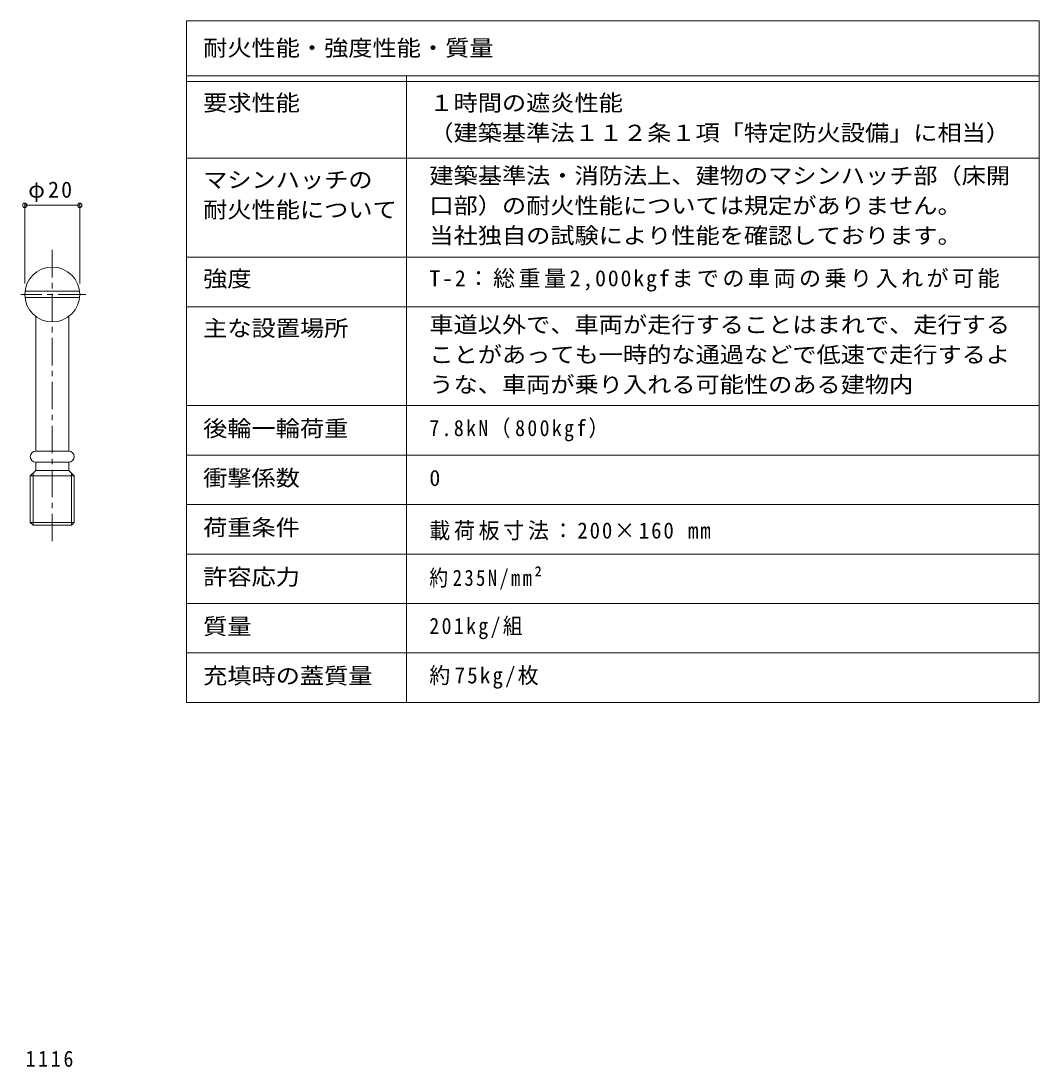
# Model space of a CAD drawing. Units: millimetres at full size; details may follow other scales. Extents: x -526 to 546, y -392 to 381.
# Drawn here: x 175.7 to 546, y -3 to 377.7 of the extents above; entities that cross this region are included whole.
import ezdxf
from ezdxf.enums import TextEntityAlignment as Align

# ---------------------------------------------------------------- set-up
doc = ezdxf.new("R2010")
doc.units = ezdxf.units.MM
doc.header["$LTSCALE"] = 2
doc.header["$PDMODE"] = 32
doc.header["$PDSIZE"] = 1.6
doc.linetypes.add('CHAIN1', pattern=[8, 5, -1, 1, -1])
for name, color, linetype, lineweight in [('D-5', 7, 'Continuous', 9), ('D-F', 7, 'Continuous', 9), ('F-5_F-5ﾚｲﾔ', 7, 'Continuous', 9), ('F-F_F-Fﾚｲﾔ', 2, 'Continuous', 9)]:
    doc.layers.add(name, color=color, linetype=linetype, lineweight=lineweight)
doc.styles.add('ＭＳ ゴシック', font='')
doc.styles.get('ＭＳ ゴシック').set_extended_font_data('MS Gothic')

msp = doc.modelspace()

# ---------------------------------------------------------------- linework, layer by layer
at = {"layer": 'D-5', "color": 3, "linetype": 'CHAIN1'}
for p, q in [((187.114, 294.335), (187.114, 186.904)), ((199.268, 278.118), (175.717, 278.118))]:
    msp.add_line(p, q, dxfattribs=at)
at = {"layer": 'D-5', "color": 3}
for p, q in [((177.18, 279.268), (197.048, 279.268)), ((177.18, 276.968), (197.048, 276.968)), ((181.114, 270.118), (181.114, 221.118)), ((193.114, 270.118), (193.114, 221.118)), ((181.114, 221.118), (193.114, 221.118)), ((181.114, 217.118), (193.114, 217.118)), ((181.114, 217.118), (181.114, 214.118)), ((193.114, 217.118), (193.114, 214.118)), ((179.114, 212.118), (181.114, 214.118)), ((181.114, 214.118), (193.114, 214.118)), ((195.114, 212.118), (193.114, 214.118)), ((179.114, 212.118), (179.114, 195.173)), ((180.114, 194.118), (180.114, 213.119)), ((194.114, 213.118), (194.114, 194.118)), ((179.114, 195.173), (195.114, 195.173)), ((179.114, 195.173), (180.114, 194.118)), ((194.114, 194.118), (195.114, 195.173)), ((194.114, 194.118), (180.114, 194.118))]:
    msp.add_line(p, q, dxfattribs=at)
msp.add_lwpolyline([(179.114, 212.118), (195.114, 212.118), (195.114, 195.173)], dxfattribs=at)
msp.add_circle((187.114, 278.118), 10, dxfattribs=at)
for centre, start, end in [((181.114, 219.118), 90, 270), ((193.114, 219.118), 270, 90)]:
    msp.add_arc(centre, 2, start, end, dxfattribs=at)
at = {"layer": 'D-F'}
for p, q in [((177.114, 311.16), (177.114, 282.118)), ((177.114, 310.56), (197.114, 310.56)), ((197.114, 311.16), (197.114, 282.118))]:
    msp.add_line(p, q, dxfattribs=at)
for p in [(177.114, 310.56), (197.114, 310.56)]:
    msp.add_point(p, dxfattribs=at)
at = {"layer": 'F-5_F-5ﾚｲﾔ'}
for p, q in [((545.979, 377.665), (545.979, 129.664)), ((235.979, 291.664), (545.979, 291.664)), ((235.979, 273.664), (545.979, 273.664)), ((235.979, 237.664), (545.979, 237.664))]:
    msp.add_line(p, q, dxfattribs=at)
at = {"layer": 'F-F_F-Fﾚｲﾔ', "color": 7}
for p, q in [((235.979, 377.665), (235.979, 129.664)), ((235.979, 377.665), (545.979, 377.665)), ((235.979, 357.665), (545.979, 357.665)), ((235.979, 355.665), (545.979, 355.665)), ((315.979, 357.665), (315.979, 129.664)), ((235.979, 327.665), (545.979, 327.665)), ((235.979, 291.664), (545.979, 291.664)), ((235.979, 273.664), (545.979, 273.664)), ((235.979, 237.664), (545.979, 237.664)), ((235.979, 219.665), (545.979, 219.665)), ((235.979, 201.665), (545.979, 201.665)), ((545.979, 183.664), (235.979, 183.664)), ((545.979, 165.664), (235.979, 165.664)), ((545.979, 147.664), (235.979, 147.664)), ((545.979, 129.664), (235.979, 129.664))]:
    msp.add_line(p, q, dxfattribs=at)

# ---------------------------------------------------------------- texts
at = {"layer": 'D-F', "color": 2, "char_height": 5.865, "attachment_point": 7, "style": 'ＭＳ ゴシック'}
for s, insert in [('\\T1.19;φ20', (178.364, 311.76)), ('\\T1.28;\\W0.9;1116', (177.404, -3.022))]:
    msp.add_mtext(s, dxfattribs=dict(at, insert=insert))
at = {"layer": 'F-F_F-Fﾚｲﾔ', "style": 'ＭＳ ゴシック', "width": 1.1}
for s, p in [('耐火性能・強度性能・質量', (241.979, 363.151)), ('要求性能', (241.979, 343.165)), ('１時間の遮炎性能', (324.246, 343.165)), ('（建築基準法１１２条１項「特定防火設備」に相当）', (324.246, 332.268)), ('建築基準法・消防法上、建物のマシンハッチ部（床開', (324.246, 316.672)), ('マシンハッチの', (241.979, 315.165)), ('耐火性能について', (241.979, 304.268)), ('口部）の耐火性能については規定がありません。', (324.246, 305.775)), ('当社独自の試験により性能を確認しております。', (324.246, 294.878)), ('強度', (241.979, 279.165)), ('車道以外で、車両が走行することはまれで、走行する', (324.246, 262.451)), ('主な設置場所', (241.979, 261.165)), ('ことがあっても一時的な通過などで低速で走行するよ', (324.246, 251.554)), ('うな、車両が乗り入れる可能性のある建物内', (324.246, 240.657)), ('後輪一輪荷重', (241.979, 224.665)), ('衝撃係数', (241.979, 206.665)), ('荷重条件', (241.979, 188.664)), ('許容応力', (241.979, 170.664)), ('質量', (241.979, 152.664)), ('充填時の蓋質量', (241.979, 134.664))]:
    msp.add_text(s, height=5.865, dxfattribs=at).set_placement(p, align=Align.BOTTOM_LEFT)
at = {"layer": 'F-F_F-Fﾚｲﾔ', "style": 'ＭＳ ゴシック'}
msp.add_text('0', height=5.865, dxfattribs=at).set_placement((324.246, 206.664), align=Align.BOTTOM_LEFT)
at = {"layer": 'F-F_F-Fﾚｲﾔ', "char_height": 5.865, "attachment_point": 7, "style": 'ＭＳ ゴシック'}
for s, insert in [('\\T1.16;T-2：総重量2,000kgfまでの車両の乗り入れが可能', (324.246, 279.164)), ('\\T1.24;\\W0.9;7.8kN（800kgf）', (324.246, 224.664)), ('\\T1.18;\\W0.95;載荷板寸法：200×160\\~mm', (324.246, 188.664)), ('\\T1.25;\\W0.85;約235N/mm²', (324.246, 170.664)), ('\\T1.24;\\W0.9;201kg/組', (324.246, 152.664)), ('\\T1.21;\\W0.95;約75kg/枚', (324.246, 134.664))]:
    msp.add_mtext(s, dxfattribs=dict(at, insert=insert))

doc.saveas('drawing.dxf')
